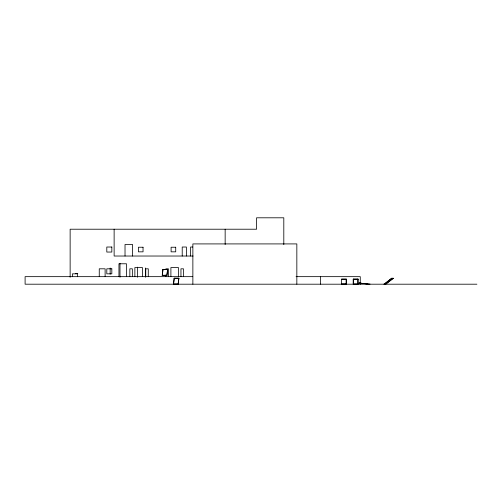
<?xml version="1.0" encoding="UTF-8"?>
<svg xmlns="http://www.w3.org/2000/svg" width="502" height="502" viewBox="0 0 502 502"><rect width="100%" height="100%" fill="white"/><g stroke="black" fill="none" stroke-linecap="round" stroke-linejoin="round"><path stroke-width="0.75" d="M359.037 283.159L370.049 284.076M167.655 269.442L166.959 275.41L162.221 275.41L162.918 269.442L167.662 269.543L162.918 269.442M162.999 269.492L162.303 275.259L166.871 275.259L167.561 269.492M174.175 278.233L173.479 284.201L178.21 284.201L178.907 278.233L174.175 278.233L178.907 278.233M174.25 278.284L173.56 284.05L178.128 284.05L178.819 278.284M391.729 278.334L384.143 284.201L391.66 278.233L393.355 278.334L391.629 278.284M384.074 284.101L385.699 284.101L393.286 278.233M393.355 278.334L385.699 284.101M192.686 247.022L190.591 247.022L190.591 256.026M193.101 256.026L114.13 256.026L114.13 229.213M165.873 268.808L168.383 268.808L168.383 276.539M75.582 273.621L77.785 273.621M192.762 276.658L25.1 276.658L25.1 284.201L476.9 284.201M296.054 276.658L360.267 276.658L360.267 284.201M341.536 279.212L346.286 279.212M353.245 279.194L357.995 279.194M359.156 283.046L361.095 283.046M341.617 284.05L346.198 284.05L346.198 279.143M353.245 284.076L357.995 284.076M384.168 284.05L385.737 284.05M341.536 284.094L346.286 284.094M359.049 283.034L368.041 284.076M166.959 275.41L162.221 275.41M357.913 279.131L357.913 284.038M353.326 279.131L353.326 284.038M346.286 284.201L346.286 279.106L341.536 279.106L341.536 284.201M320.471 276.658L320.471 284.201M296.839 284.201L296.839 243.916L192.868 243.916L192.868 284.201M283.806 244.593L283.806 217.799L256.578 217.799L256.578 229.213L70.136 229.213L70.136 277.229M225.153 229.213L225.153 244.537M186.399 256.026L186.399 247.022L182.213 247.022L182.213 256.026M183.468 276.539L183.468 268.808L180.952 268.808L180.952 276.539M178.442 276.596L178.442 267.547L170.9 267.547L170.9 276.596M165.873 274.996L165.873 276.539M148.272 276.539L148.272 268.808L145.762 268.808L145.762 276.539M145.549 267.993L145.549 277.236M142.411 276.596L142.411 267.547L134.869 267.547L134.869 276.596M137.592 267.164L137.592 277.217M132.566 256.026L132.566 244.505L125.023 244.505L125.023 256.026M132.352 276.539L132.352 268.808L129.842 268.808L129.842 276.539M126.491 276.596L126.491 263.776L118.949 263.776L118.949 276.596M119.997 263.293L119.997 277.217M110.151 268.03L110.151 274.217M105.119 276.539L105.119 268.808L99.258 268.808L99.258 276.539M77.471 276.709L77.471 273.835L72.445 273.835L72.445 276.709M111.827 247.022L106.8 247.022L106.8 252.048L111.827 252.048L111.827 247.022M143.039 247.229L138.426 247.229L138.426 251.841L143.039 251.841L143.039 247.229M175.719 247.229L171.107 247.229L171.107 251.841L175.719 251.841L175.719 247.229M111.827 268.808L106.8 268.808L106.8 273.835L111.827 273.835L111.827 268.808M357.995 279.087L353.245 279.087L353.245 284.188L357.995 284.188L357.995 279.087"/></g></svg>
